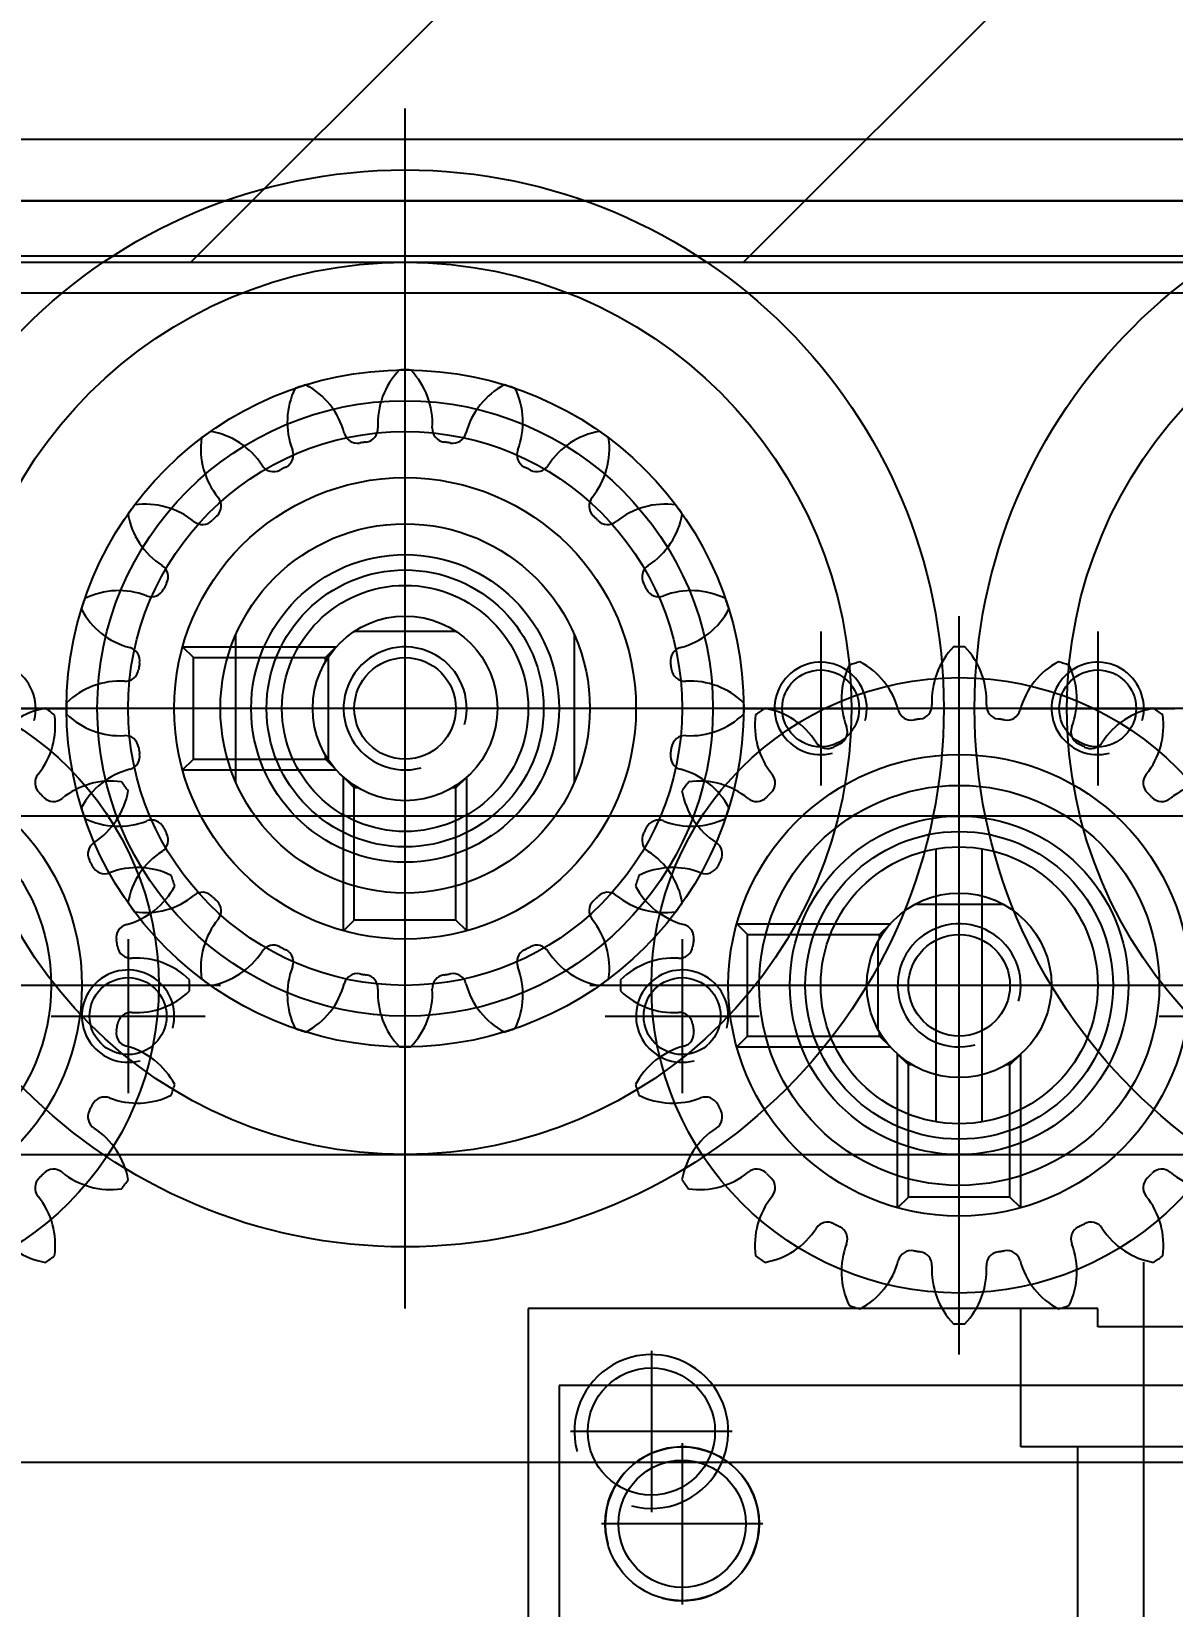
# Model space of a CAD drawing. Header units: inches. Extents: x 0 to 77285, y -118 to 40065.
# Drawn here: x 16463.5 to 16500.6, y 25651.9 to 25703.1 of the extents above; entities that cross this region are included whole.
import ezdxf

# ---------------------------------------------------------------- set-up
doc = ezdxf.new("R2010")
doc.units = ezdxf.units.IN
doc.header["$LTSCALE"] = 5
doc.header["$MEASUREMENT"] = 0
doc.layers.add('A', color=8, linetype='Continuous')
doc.styles.add('SCI', font='')
doc.styles.get('SCI').set_extended_font_data('Gulim')
doc.dimstyles.new('SCH', dxfattribs={"dimtxt": 2.5, "dimasz": 2, "dimexe": 1.25, "dimexo": 0.625, "dimtad": 1, "dimdec": 8, "dimtxsty": 'SCI', "dimcen": 2.5, "dimclrd": 4, "dimclre": 4, "dimclrt": 7, "dimadec": 8, "dimazin": 2, "dimtfac": 1, "dimtdec": 8, "dimtmove": 0, "dimatfit": 3, "dimfxl": 1, "dimarcsym": 0})

# ---------------------------------------------------------------- blocks, each defined once
blk = doc.blocks.new('A$Cc399747e')
h = blk.add_hatch()
h.set_pattern_fill('ANSI31', color=256, scale=4)
h.set_pattern_definition([(45, (8071.277, 63861.461), (-8.980256, 8.980256), [])])
h.paths.add_polyline_path([(891.797, 581), (491.797, 581), (491.797, 281), (891.797, 281)])
for p, q in [((783.797, 646.5), (783.797, 613.5)), ((803.797, 615), (803.797, 645)), ((802.797, 617.5), (802.797, 642.5)), ((785.947, 635), (785.947, 619.5)), ((798.797, 619.375), (798.797, 624.625)), ((796.172, 622), (801.422, 622)), ((799.797, 616.375), (799.797, 621.625)), ((884.297, 620), (659.297, 620)), ((779.797, 619.5), (787.797, 619.5)), ((787.797, 619.5), (787.797, 615)), ((797.172, 619), (802.422, 619)), ((778.262, 617.5), (802.797, 617.5)), ((789.797, 616.5), (789.797, 592.5)), ((777.747, 615.6), (785.297, 615.6)), ((785.297, 615.6), (785.297, 615)), ((785.297, 615), (803.797, 615)), ((807.797, 615), (807.797, 576)), ((787.797, 611.729), (787.797, 606.736)), ((787.797, 611.729), (788.147, 611.379)), ((791.797, 611.729), (791.447, 611.379)), ((791.797, 611.729), (791.797, 606.736)), ((788.147, 611.379), (791.447, 611.379)), ((788.147, 611.379), (788.147, 607.086)), ((791.447, 611.379), (791.447, 607.086)), ((826.797, 610), (716.797, 610)), ((789.797, 610), (789.797, 599)), ((789.047, 608.937), (789.047, 600.063)), ((790.547, 608.937), (790.547, 600.063)), ((788.147, 607.086), (787.797, 606.736)), ((788.147, 607.086), (788.277, 607.086)), ((791.318, 607.086), (791.447, 607.086)), ((791.447, 607.086), (791.797, 606.736)), ((807.797, 607.5), (807.797, 583.5)), ((797.026, 606.5), (792.033, 606.5)), ((792.383, 606.15), (792.033, 606.5)), ((792.383, 606.15), (792.383, 606.021)), ((796.676, 606.15), (792.383, 606.15)), ((797.026, 606.5), (796.676, 606.15)), ((796.676, 606.15), (796.676, 602.85)), ((792.438, 603.077), (792.438, 605.923)), ((777.797, 604.5), (801.797, 604.5)), ((784.297, 604.5), (795.297, 604.5)), ((813.797, 604.5), (837.797, 604.5)), ((792.383, 602.85), (792.033, 602.5)), ((797.026, 602.5), (792.033, 602.5)), ((792.383, 602.979), (792.383, 602.85)), ((796.676, 602.85), (792.383, 602.85)), ((797.026, 602.5), (796.676, 602.85)), ((805.797, 602.729), (805.797, 597.736)), ((805.797, 602.729), (806.147, 602.379)), ((809.797, 602.729), (809.447, 602.379)), ((809.797, 602.729), (809.797, 597.736)), ((806.147, 602.379), (809.447, 602.379)), ((806.147, 602.379), (806.147, 598.086)), ((809.447, 602.379), (809.447, 598.086)), ((791.22, 601.859), (788.374, 601.859)), ((802.297, 597.898), (802.297, 593.102)), ((806.147, 598.086), (805.797, 597.736)), ((806.147, 598.086), (806.277, 598.086)), ((809.318, 598.086), (809.447, 598.086)), ((809.447, 598.086), (809.797, 597.736)), ((813.297, 597.898), (813.297, 593.102)), ((815.026, 597.5), (810.033, 597.5)), ((810.383, 597.15), (810.033, 597.5)), ((815.026, 597.5), (814.676, 597.15)), ((810.298, 593.843), (810.298, 597.157)), ((810.383, 597.15), (810.383, 597.021)), ((814.676, 597.15), (810.383, 597.15)), ((814.676, 597.15), (814.676, 593.85)), ((752.297, 595.5), (791.297, 595.5)), ((759.797, 595.5), (783.797, 595.5)), ((788.297, 595.5), (827.297, 595.5)), ((795.797, 595.5), (819.797, 595.5)), ((810.383, 593.85), (810.033, 593.5)), ((810.383, 593.979), (810.383, 593.85)), ((814.676, 593.85), (810.383, 593.85)), ((815.026, 593.5), (814.676, 593.85)), ((815.026, 593.5), (810.033, 593.5)), ((806.14, 592.999), (809.454, 592.999)), ((891.797, 581), (491.797, 581)), ((891.797, 581), (491.797, 581)), ((659.297, 579), (884.297, 579)), ((884.297, 579), (659.297, 579)), ((884.297, 577), (659.297, 577))]:
    blk.add_line(p, q)
at = {"ltscale": 3}
for p, q in [((789.797, 612), (789.797, 597)), ((807.797, 608.5), (807.797, 582.5)), ((798.797, 603), (798.797, 608)), ((816.797, 603), (816.797, 608)), ((783.297, 605.5), (778.297, 605.5)), ((801.297, 605.5), (796.297, 605.5)), ((819.297, 605.5), (814.297, 605.5)), ((782.297, 604.5), (797.297, 604.5)), ((818.297, 604.5), (833.297, 604.5)), ((655.297, 599), (886.297, 599)), ((785.297, 593), (785.297, 598)), ((794.297, 593), (794.297, 598)), ((758.797, 595.5), (784.797, 595.5)), ((787.797, 595.5), (782.797, 595.5)), ((796.797, 595.5), (791.797, 595.5)), ((794.797, 595.5), (820.797, 595.5)), ((823.797, 595.5), (818.797, 595.5)), ((213.797, 582), (1040.797, 582)), ((213.797, 582), (1040.797, 582)), ((213.797, 580.8), (1040.797, 580.8))]:
    blk.add_line(p, q, dxfattribs=at)
for centre, radius in [((798.797, 622), 2.5), ((798.797, 622), 2.067), ((799.797, 619), 2.067), ((789.797, 604.5), 10), ((825.797, 604.5), 10), ((771.797, 595.5), 17.5), ((807.797, 595.5), 17.5), ((789.797, 604.5), 7.5), ((825.797, 604.5), 7.5), ((771.797, 595.5), 14.5), ((807.797, 595.5), 14.5), ((789.797, 604.5), 5), ((789.797, 604.5), 4.5), ((789.797, 604.5), 4.5), ((789.797, 604.5), 3), ((789.797, 604.5), 3), ((789.797, 604.5), 1.65), ((807.797, 595.5), 10), ((807.797, 595.5), 7.5), ((807.797, 595.5), 6), ((807.797, 595.5), 5), ((807.797, 595.5), 4.5), ((807.797, 595.5), 4), ((807.797, 595.5), 3), ((807.797, 595.5), 3), ((807.797, 595.5), 1.65)]:
    blk.add_circle(centre, radius)
for centre, radius in [((789.797, 604.5), 6.5), ((825.797, 604.5), 6.5), ((789.797, 604.5), 5.5), ((798.797, 605.5), 1.25), ((816.797, 605.5), 1.25), ((807.797, 595.5), 11), ((807.797, 595.5), 9), ((785.297, 595.5), 1.25), ((794.297, 595.5), 1.25)]:
    blk.add_circle(centre, radius, dxfattribs=at)
for centre, radius, start, end in [((798.797, 622), 2.5, 75, 15), ((799.797, 619), 2.5, 75, 15), ((791.409, 613.758), 2.5, 135.8655, 183.1579), ((789.797, 604.5), 11, 90, 90.9494), ((789.797, 604.5), 11, 89.0506, 90), ((788.185, 613.758), 2.5, 356.8421, 44.1345), ((788.47, 613.803), 2.5, 153.8655, 201.1579), ((789.797, 604.5), 11, 108, 108.9494), ((789.797, 604.5), 11, 107.0506, 108), ((785.403, 612.806), 2.5, 14.8421, 62.1345), ((794.191, 612.806), 2.5, 117.8655, 165.1579), ((789.797, 604.5), 11, 72, 72.9494), ((789.797, 604.5), 11, 71.0506, 72), ((791.125, 613.803), 2.5, 338.8421, 26.1345), ((785.66, 612.937), 2.5, 171.8655, 219.1579), ((789.797, 604.5), 11, 126, 126.9494), ((789.797, 604.5), 11, 125.0506, 126), ((783.052, 611.042), 2.5, 32.8421, 80.1345), ((788.247, 613.56), 0.442, 194.8421, 279.711), ((788.472, 613.596), 0.442, 278.289, 3.1579), ((791.122, 613.596), 0.442, 176.8421, 261.711), ((791.348, 613.56), 0.442, 260.289, 345.1579), ((796.543, 611.042), 2.5, 99.8655, 147.1579), ((793.935, 612.937), 2.5, 320.8421, 8.1345), ((789.797, 604.5), 11, 54, 54.9494), ((789.797, 604.5), 11, 53.0506, 54), ((821.66, 612.937), 2.5, 171.8655, 219.1579), ((825.797, 604.5), 11, 126, 126.9494), ((825.797, 604.5), 11, 125.0506, 126), ((819.052, 611.042), 2.5, 32.8421, 80.1345), ((785.726, 612.741), 0.442, 296.289, 21.1579), ((789.797, 604.5), 8.75, 99, 99.711), ((789.797, 604.5), 8.75, 98.289, 99), ((789.797, 604.5), 8.75, 81, 81.711), ((789.797, 604.5), 8.75, 80.289, 81), ((793.868, 612.741), 0.442, 158.8421, 243.711), ((785.523, 612.637), 0.442, 212.8421, 297.711), ((789.797, 604.5), 8.75, 117, 117.711), ((789.797, 604.5), 8.75, 116.289, 117), ((789.797, 604.5), 8.75, 63, 63.711), ((789.797, 604.5), 8.75, 62.289, 63), ((794.071, 612.637), 0.442, 242.289, 327.1579), ((783.379, 611.08), 0.442, 314.289, 39.1579), ((796.215, 611.08), 0.442, 140.8421, 225.711), ((819.379, 611.08), 0.442, 314.289, 39.1579), ((781.36, 608.637), 2.5, 50.8421, 98.1345), ((789.797, 604.5), 8.75, 135, 135.711), ((789.797, 604.5), 8.75, 134.289, 135), ((789.797, 604.5), 8.75, 45, 45.711), ((789.797, 604.5), 8.75, 44.289, 45), ((798.234, 608.637), 2.5, 81.8655, 129.1579), ((796.339, 611.246), 2.5, 302.8421, 350.1345), ((789.797, 604.5), 11, 36, 36.9494), ((789.797, 604.5), 11, 35.0506, 36), ((825.797, 604.5), 11, 144, 144.9494), ((819.255, 611.246), 2.5, 189.8655, 237.1579), ((825.797, 604.5), 11, 143.0506, 144), ((817.36, 608.637), 2.5, 50.8421, 98.1345), ((825.797, 604.5), 8.75, 135, 135.711), ((825.797, 604.5), 8.75, 134.289, 135), ((783.218, 610.918), 0.442, 230.8421, 315.711), ((796.377, 610.918), 0.442, 224.289, 309.1579), ((819.218, 610.918), 0.442, 230.8421, 315.711), ((797.935, 608.774), 0.442, 122.8421, 207.711), ((817.66, 608.774), 0.442, 332.289, 57.1579), ((789.797, 604.5), 8.75, 27, 27.711), ((789.797, 604.5), 8.75, 26.289, 27), ((798.038, 608.571), 0.442, 206.289, 291.1579), ((799.1, 605.828), 2.5, 63.8655, 111.1579), ((816.495, 605.828), 2.5, 68.8421, 116.1345), ((817.556, 608.571), 0.442, 248.8421, 333.711), ((825.797, 604.5), 8.75, 153, 153.711), ((825.797, 604.5), 8.75, 152.289, 153), ((798.104, 608.894), 2.5, 284.8421, 332.1345), ((789.797, 604.5), 11, 18, 18.9494), ((789.797, 604.5), 11, 17.0506, 18), ((825.797, 604.5), 11, 162, 162.9494), ((817.491, 608.894), 2.5, 207.8655, 255.1579), ((825.797, 604.5), 11, 161.0506, 162), ((789.797, 604.5), 2, 165, 105), ((798.857, 606.051), 0.442, 104.8421, 189.711), ((809.409, 604.758), 2.5, 135.8655, 183.1579), ((807.797, 595.5), 11, 90, 90.9494), ((807.797, 595.5), 11, 89.0506, 90), ((806.185, 604.758), 2.5, 356.8421, 44.1345), ((816.737, 606.051), 0.442, 350.289, 75.1579), ((789.797, 604.5), 8.75, 9, 9.711), ((789.797, 604.5), 8.75, 8.289, 9), ((798.893, 605.825), 0.442, 188.289, 273.1579), ((806.47, 604.803), 2.5, 153.8655, 201.1579), ((807.797, 595.5), 11, 108, 108.9494), ((807.797, 595.5), 11, 107.0506, 108), ((803.403, 603.806), 2.5, 14.8421, 62.1345), ((812.191, 603.806), 2.5, 117.8655, 165.1579), ((807.797, 595.5), 11, 72, 72.9494), ((807.797, 595.5), 11, 71.0506, 72), ((809.125, 604.803), 2.5, 338.8421, 26.1345), ((816.702, 605.825), 0.442, 266.8421, 351.711), ((825.797, 604.5), 8.75, 171, 171.711), ((825.797, 604.5), 8.75, 170.289, 171), ((799.055, 602.888), 2.5, 45.8655, 93.1579), ((816.54, 602.888), 2.5, 86.8421, 134.1345), ((789.797, 604.5), 11, 360, 0.9494), ((806.472, 604.596), 0.442, 278.289, 3.1579), ((809.122, 604.596), 0.442, 176.8421, 261.711), ((825.797, 604.5), 11, 179.0506, 180), ((799.055, 606.112), 2.5, 266.8421, 314.1345), ((789.797, 604.5), 11, 359.0506, 0), ((803.66, 603.937), 2.5, 171.8655, 219.1579), ((807.797, 595.5), 11, 126, 126.9494), ((807.797, 595.5), 11, 125.0506, 126), ((801.052, 602.042), 2.5, 32.8421, 80.1345), ((806.247, 604.56), 0.442, 194.8421, 279.711), ((807.797, 595.5), 8.75, 99, 99.711), ((807.797, 595.5), 8.75, 98.289, 99), ((807.797, 595.5), 8.75, 81, 81.711), ((807.797, 595.5), 8.75, 80.289, 81), ((809.348, 604.56), 0.442, 260.289, 345.1579), ((814.543, 602.042), 2.5, 99.8655, 147.1579), ((811.935, 603.937), 2.5, 320.8421, 8.1345), ((807.797, 595.5), 11, 54, 54.9494), ((807.797, 595.5), 11, 53.0506, 54), ((825.797, 604.5), 11, 180, 180.9494), ((816.54, 606.112), 2.5, 225.8655, 273.1579), ((798.893, 603.175), 0.442, 86.8421, 171.711), ((803.726, 603.741), 0.442, 296.289, 21.1579), ((811.868, 603.741), 0.442, 158.8421, 243.711), ((816.702, 603.175), 0.442, 8.289, 93.1579), ((798.857, 602.95), 0.442, 170.289, 255.1579), ((789.797, 604.5), 8.75, 350.289, 351), ((789.797, 604.5), 8.75, 351, 351.711), ((803.523, 603.637), 0.442, 212.8421, 297.711), ((807.797, 595.5), 8.75, 117, 117.711), ((807.797, 595.5), 8.75, 116.289, 117), ((807.797, 595.5), 8.75, 63, 63.711), ((807.797, 595.5), 8.75, 62.289, 63), ((812.071, 603.637), 0.442, 242.289, 327.1579), ((816.737, 602.95), 0.442, 284.8421, 9.711), ((825.797, 604.5), 8.75, 188.289, 189), ((825.797, 604.5), 8.75, 189, 189.711), ((798.104, 600.106), 2.5, 27.8655, 75.1579), ((817.491, 600.106), 2.5, 104.8421, 152.1345), ((807.797, 595.5), 11, 144, 144.9494), ((807.797, 595.5), 11, 143.0506, 144), ((799.36, 599.637), 2.5, 50.8421, 98.1345), ((801.379, 602.08), 0.442, 314.289, 39.1579), ((814.215, 602.08), 0.442, 140.8421, 225.711), ((816.234, 599.637), 2.5, 81.8655, 129.1579), ((807.797, 595.5), 11, 36, 36.9494), ((807.797, 595.5), 11, 35.0506, 36), ((801.255, 602.246), 2.5, 189.8655, 237.1579), ((801.218, 601.918), 0.442, 230.8421, 315.711), ((807.797, 595.5), 8.75, 135, 135.711), ((807.797, 595.5), 8.75, 134.289, 135), ((807.797, 595.5), 8.75, 45, 45.711), ((807.797, 595.5), 8.75, 44.289, 45), ((814.377, 601.918), 0.442, 224.289, 309.1579), ((814.339, 602.246), 2.5, 302.8421, 350.1345), ((789.797, 604.5), 11, 341.0506, 342), ((789.797, 604.5), 11, 342, 342.9494), ((825.797, 604.5), 11, 197.0506, 198), ((825.797, 604.5), 11, 198, 198.9494), ((797.935, 600.226), 0.442, 152.289, 237.1579), ((789.797, 604.5), 8.75, 332.289, 333), ((789.797, 604.5), 8.75, 333, 333.711), ((798.038, 600.429), 0.442, 68.8421, 153.711), ((799.1, 603.172), 2.5, 248.8421, 296.1345), ((816.495, 603.172), 2.5, 243.8655, 291.1579), ((817.556, 600.429), 0.442, 26.289, 111.1579), ((817.66, 600.226), 0.442, 302.8421, 27.711), ((825.797, 604.5), 8.75, 206.289, 207), ((825.797, 604.5), 8.75, 207, 207.711), ((799.66, 599.774), 0.442, 332.289, 57.1579), ((815.935, 599.774), 0.442, 122.8421, 207.711), ((796.339, 597.754), 2.5, 9.8655, 57.1579), ((807.797, 595.5), 8.75, 153, 153.711), ((807.797, 595.5), 8.75, 152.289, 153), ((807.797, 595.5), 8.75, 27, 27.711), ((807.797, 595.5), 8.75, 26.289, 27), ((819.255, 597.754), 2.5, 122.8421, 170.1345), ((807.797, 595.5), 11, 162, 162.9494), ((807.797, 595.5), 11, 161.0506, 162), ((798.495, 596.828), 2.5, 68.8421, 116.1345), ((799.556, 599.571), 0.442, 248.8421, 333.711), ((816.038, 599.571), 0.442, 206.289, 291.1579), ((817.1, 596.828), 2.5, 63.8655, 111.1579), ((807.797, 595.5), 11, 18, 18.9494), ((807.797, 595.5), 11, 17.0506, 18), ((781.36, 600.363), 2.5, 261.8655, 309.1579), ((783.218, 598.082), 0.442, 44.289, 129.1579), ((789.797, 604.5), 8.75, 224.289, 225), ((789.797, 604.5), 8.75, 315, 315.711), ((796.377, 598.082), 0.442, 50.8421, 135.711), ((798.234, 600.363), 2.5, 230.8421, 278.1345), ((799.491, 599.894), 2.5, 207.8655, 255.1579), ((816.104, 599.894), 2.5, 284.8421, 332.1345), ((817.36, 600.363), 2.5, 261.8655, 309.1579), ((819.218, 598.082), 0.442, 44.289, 129.1579), ((825.797, 604.5), 8.75, 224.289, 225), ((789.797, 604.5), 8.75, 225, 225.711), ((783.379, 597.921), 0.442, 320.8421, 45.711), ((796.215, 597.921), 0.442, 134.289, 219.1579), ((789.797, 604.5), 8.75, 314.289, 315), ((789.797, 604.5), 11, 323.0506, 324), ((789.797, 604.5), 11, 324, 324.9494), ((825.797, 604.5), 11, 215.0506, 216), ((825.797, 604.5), 11, 216, 216.9494), ((825.797, 604.5), 8.75, 225, 225.711), ((819.379, 597.921), 0.442, 320.8421, 45.711), ((785.66, 596.063), 2.5, 140.8421, 188.1345), ((793.935, 596.063), 2.5, 351.8655, 39.1579), ((798.737, 597.051), 0.442, 350.289, 75.1579), ((807.797, 595.5), 2, 165, 105), ((816.857, 597.051), 0.442, 104.8421, 189.711), ((821.66, 596.063), 2.5, 140.8421, 188.1345), ((807.797, 595.5), 8.75, 171, 171.711), ((807.797, 595.5), 8.75, 170.289, 171), ((807.797, 595.5), 8.75, 9, 9.711), ((807.797, 595.5), 8.75, 8.289, 9), ((783.052, 597.958), 2.5, 279.8655, 327.1579), ((785.523, 596.363), 0.442, 62.289, 147.1579), ((789.797, 604.5), 8.75, 242.289, 243), ((789.797, 604.5), 8.75, 243, 243.711), ((785.726, 596.259), 0.442, 338.8421, 63.711), ((793.868, 596.259), 0.442, 116.289, 201.1579), ((789.797, 604.5), 8.75, 296.289, 297), ((789.797, 604.5), 8.75, 297, 297.711), ((794.071, 596.363), 0.442, 32.8421, 117.711), ((796.543, 597.958), 2.5, 212.8421, 260.1345), ((798.54, 593.888), 2.5, 86.8421, 134.1345), ((798.702, 596.825), 0.442, 266.8421, 351.711), ((816.893, 596.825), 0.442, 188.289, 273.1579), ((817.055, 593.888), 2.5, 45.8655, 93.1579), ((819.052, 597.958), 2.5, 279.8655, 327.1579), ((788.47, 595.197), 2.5, 158.8421, 206.1345), ((788.247, 595.44), 0.442, 80.289, 165.1579), ((789.797, 604.5), 8.75, 260.289, 261), ((789.797, 604.5), 8.75, 261, 261.711), ((788.472, 595.405), 0.442, 356.8421, 81.711), ((791.122, 595.405), 0.442, 98.289, 183.1579), ((789.797, 604.5), 8.75, 278.289, 279), ((789.797, 604.5), 8.75, 279, 279.711), ((791.348, 595.44), 0.442, 14.8421, 99.711), ((791.125, 595.197), 2.5, 333.8655, 21.1579), ((789.797, 604.5), 11, 233.0506, 234), ((789.797, 604.5), 11, 234, 234.9494), ((785.403, 596.194), 2.5, 297.8655, 345.1579), ((791.409, 595.242), 2.5, 176.8421, 224.1345), ((788.185, 595.242), 2.5, 315.8655, 3.1579), ((794.191, 596.194), 2.5, 194.8421, 242.1345), ((789.797, 604.5), 11, 305.0506, 306), ((789.797, 604.5), 11, 306, 306.9494), ((807.797, 595.5), 11, 179.0506, 180), ((807.797, 595.5), 11, 180, 180.9494), ((798.54, 597.112), 2.5, 225.8655, 273.1579), ((817.055, 597.112), 2.5, 266.8421, 314.1345), ((807.797, 595.5), 11, 360, 0.9494), ((807.797, 595.5), 11, 359.0506, 0), ((825.797, 604.5), 11, 233.0506, 234), ((825.797, 604.5), 11, 234, 234.9494), ((798.702, 594.175), 0.442, 8.289, 93.1579), ((816.893, 594.175), 0.442, 86.8421, 171.711), ((789.797, 604.5), 11, 251.0506, 252), ((789.797, 604.5), 11, 252, 252.9494), ((789.797, 604.5), 11, 287.0506, 288), ((789.797, 604.5), 11, 288, 288.9494), ((798.737, 593.95), 0.442, 284.8421, 9.711), ((807.797, 595.5), 8.75, 188.289, 189), ((807.797, 595.5), 8.75, 189, 189.711), ((816.857, 593.95), 0.442, 170.289, 255.1579), ((807.797, 595.5), 8.75, 350.289, 351), ((807.797, 595.5), 8.75, 351, 351.711), ((789.797, 604.5), 11, 269.0506, 270), ((789.797, 604.5), 11, 270, 270.9494), ((799.491, 591.106), 2.5, 104.8421, 152.1345), ((816.104, 591.106), 2.5, 27.8655, 75.1579), ((807.797, 595.5), 11, 197.0506, 198), ((807.797, 595.5), 11, 342, 342.9494), ((807.797, 595.5), 11, 198, 198.9494), ((798.495, 594.172), 2.5, 243.8655, 291.1579), ((799.556, 591.429), 0.442, 26.289, 111.1579), ((816.038, 591.429), 0.442, 68.8421, 153.711), ((817.1, 594.172), 2.5, 248.8421, 296.1345), ((807.797, 595.5), 11, 341.0506, 342), ((799.66, 591.226), 0.442, 302.8421, 27.711), ((807.797, 595.5), 8.75, 206.289, 207), ((807.797, 595.5), 8.75, 207, 207.711), ((815.935, 591.226), 0.442, 152.289, 237.1579), ((807.797, 595.5), 8.75, 332.289, 333), ((807.797, 595.5), 8.75, 333, 333.711), ((801.255, 588.754), 2.5, 122.8421, 170.1345), ((814.339, 588.754), 2.5, 9.8655, 57.1579), ((807.797, 595.5), 11, 215.0506, 216), ((799.36, 591.363), 2.5, 261.8655, 309.1579), ((801.218, 589.082), 0.442, 44.289, 129.1579), ((807.797, 595.5), 8.75, 224.289, 225), ((807.797, 595.5), 8.75, 225, 225.711), ((801.379, 588.921), 0.442, 320.8421, 45.711), ((814.215, 588.921), 0.442, 134.289, 219.1579), ((807.797, 595.5), 8.75, 314.289, 315), ((807.797, 595.5), 8.75, 315, 315.711), ((814.377, 589.082), 0.442, 50.8421, 135.711), ((816.234, 591.363), 2.5, 230.8421, 278.1345), ((807.797, 595.5), 11, 324, 324.9494), ((807.797, 595.5), 11, 216, 216.9494), ((807.797, 595.5), 11, 323.0506, 324), ((803.66, 587.063), 2.5, 140.8421, 188.1345), ((811.935, 587.063), 2.5, 351.8655, 39.1579), ((803.523, 587.363), 0.442, 62.289, 147.1579), ((807.797, 595.5), 8.75, 242.289, 243), ((807.797, 595.5), 8.75, 243, 243.711), ((803.726, 587.259), 0.442, 338.8421, 63.711), ((811.868, 587.259), 0.442, 116.289, 201.1579), ((807.797, 595.5), 8.75, 296.289, 297), ((807.797, 595.5), 8.75, 297, 297.711), ((812.071, 587.363), 0.442, 32.8421, 117.711), ((801.052, 588.958), 2.5, 279.8655, 327.1579), ((814.543, 588.958), 2.5, 212.8421, 260.1345), ((807.797, 595.5), 11, 233.0506, 234), ((806.47, 586.197), 2.5, 158.8421, 206.1345), ((806.247, 586.44), 0.442, 80.289, 165.1579), ((807.797, 595.5), 8.75, 260.289, 261), ((807.797, 595.5), 8.75, 261, 261.711), ((806.472, 586.405), 0.442, 356.8421, 81.711), ((809.122, 586.405), 0.442, 98.289, 183.1579), ((807.797, 595.5), 8.75, 278.289, 279), ((807.797, 595.5), 8.75, 279, 279.711), ((809.348, 586.44), 0.442, 14.8421, 99.711), ((809.125, 586.197), 2.5, 333.8655, 21.1579), ((807.797, 595.5), 11, 306, 306.9494), ((807.797, 595.5), 11, 234, 234.9494), ((803.403, 587.194), 2.5, 297.8655, 345.1579), ((809.409, 586.242), 2.5, 176.8421, 224.1345), ((806.185, 586.242), 2.5, 315.8655, 3.1579), ((812.191, 587.194), 2.5, 194.8421, 242.1345), ((807.797, 595.5), 11, 305.0506, 306), ((807.797, 595.5), 11, 251.0506, 252), ((807.797, 595.5), 11, 288, 288.9494), ((807.797, 595.5), 11, 252, 252.9494), ((807.797, 595.5), 11, 287.0506, 288), ((807.797, 595.5), 11, 269.0506, 270), ((807.797, 595.5), 11, 270, 270.9494)]:
    blk.add_arc(centre, radius, start, end)
for centre in [(798.797, 605.5), (816.797, 605.5), (785.297, 595.5), (794.297, 595.5), (821.297, 595.5)]:
    blk.add_arc(centre, 1.5, 165, 105, dxfattribs=at)
blk = doc.blocks.new('*D366')
at = {"color": 4, "lineweight": -2, "transparency": 16777216}
for p, q in [((12554.65, 23925.55), (12554.65, 28076.143)), ((17979.65, 23925.05), (17979.65, 28076.143)), ((12714.65, 27976.143), (17819.65, 27976.143))]:
    blk.add_line(p, q, dxfattribs=at)
at = {"color": 4, "transparency": 16777216}
for points in [[(12714.65, 28002.81), (12714.65, 27949.477), (12554.65, 27976.143)], [(17819.65, 28002.81), (17819.65, 27949.477), (17979.65, 27976.143)]]:
    blk.add_solid(points, dxfattribs=at)
at = {"layer": 'Defpoints', "color": 0, "transparency": 16777216}
for p in [(17979.65, 27976.143), (12554.65, 23875.55), (17979.65, 23875.05)]:
    blk.add_point(p, dxfattribs=at)
at = {"color": 7, "transparency": 16777216, "insert": (15267.15, 28128.806), "char_height": 200, "attachment_point": 5, "style": 'SCI'}
blk.add_mtext('5425', dxfattribs=at)
blk = doc.blocks.new('*D367')
at = {"color": 4, "lineweight": -2, "transparency": 16777216}
for p, q in [((12554.65, 23925.55), (12554.65, 29140.675)), ((21064.65, 23433.05), (21064.65, 29140.675)), ((12714.65, 29040.675), (20904.65, 29040.675))]:
    blk.add_line(p, q, dxfattribs=at)
at = {"color": 4, "transparency": 16777216}
for points in [[(12714.65, 29067.342), (12714.65, 29014.009), (12554.65, 29040.675)], [(20904.65, 29067.342), (20904.65, 29014.009), (21064.65, 29040.675)]]:
    blk.add_solid(points, dxfattribs=at)
at = {"layer": 'Defpoints', "color": 0, "transparency": 16777216}
for p in [(21064.65, 29040.675), (12554.65, 23875.55), (21064.65, 23383.05)]:
    blk.add_point(p, dxfattribs=at)
at = {"color": 7, "transparency": 16777216, "insert": (16809.65, 29193.472), "char_height": 200, "attachment_point": 5, "style": 'SCI'}
blk.add_mtext('8510', dxfattribs=at)
blk = doc.blocks.new('*D374')
at = {"color": 4, "lineweight": -2, "transparency": 16777216}
for p, q in [((12554.65, 23925.55), (12554.65, 30215.876)), ((37924.65, 23433.05), (37924.65, 30215.876)), ((12714.65, 30115.876), (37764.65, 30115.876))]:
    blk.add_line(p, q, dxfattribs=at)
at = {"color": 4, "transparency": 16777216}
for points in [[(12714.65, 30142.543), (12714.65, 30089.21), (12554.65, 30115.876)], [(37764.65, 30142.543), (37764.65, 30089.21), (37924.65, 30115.876)]]:
    blk.add_solid(points, dxfattribs=at)
at = {"layer": 'Defpoints', "color": 0, "transparency": 16777216}
for p in [(37924.65, 30115.876), (12554.65, 23875.55), (37924.65, 23383.05)]:
    blk.add_point(p, dxfattribs=at)
at = {"color": 7, "transparency": 16777216, "insert": (25239.65, 30268.539), "char_height": 200, "attachment_point": 5, "style": 'SCI'}
blk.add_mtext('25370', dxfattribs=at)

msp = doc.modelspace()

# ---------------------------------------------------------------- block references
at = {"layer": 'A', "rotation": 180}
msp.add_blockref('A$Cc399747e', (17283.44187244, 26276.55060516), dxfattribs=at)

# ---------------------------------------------------------------- dimensions: what is measured, and where the dimension line sits
for base, p2, picture, middle in [((37924.649780898, 30115.8761734788), (37924.649780898, 23383.0504762948), '*D374', (25239.649780898, 30268.5392893244)), ((21064.649780898, 29040.6754827387), (21064.649780898, 23383.0504762948), '*D367', (16809.649780898, 29193.4717543765)), ((17979.649780898, 27976.1433020648), (17979.649780898, 23875.0504762948), '*D366', (15267.149780898, 28128.8064179103))]:
    dim = msp.add_linear_dim(base=base, p1=(12554.649780898, 23875.5504762968), p2=p2, dimstyle='SCH', override={"dimscale": 80})
    dim.commit()
    dim.dimension.update_dxf_attribs({"geometry": picture, "text_midpoint": middle})

doc.saveas('drawing.dxf')
